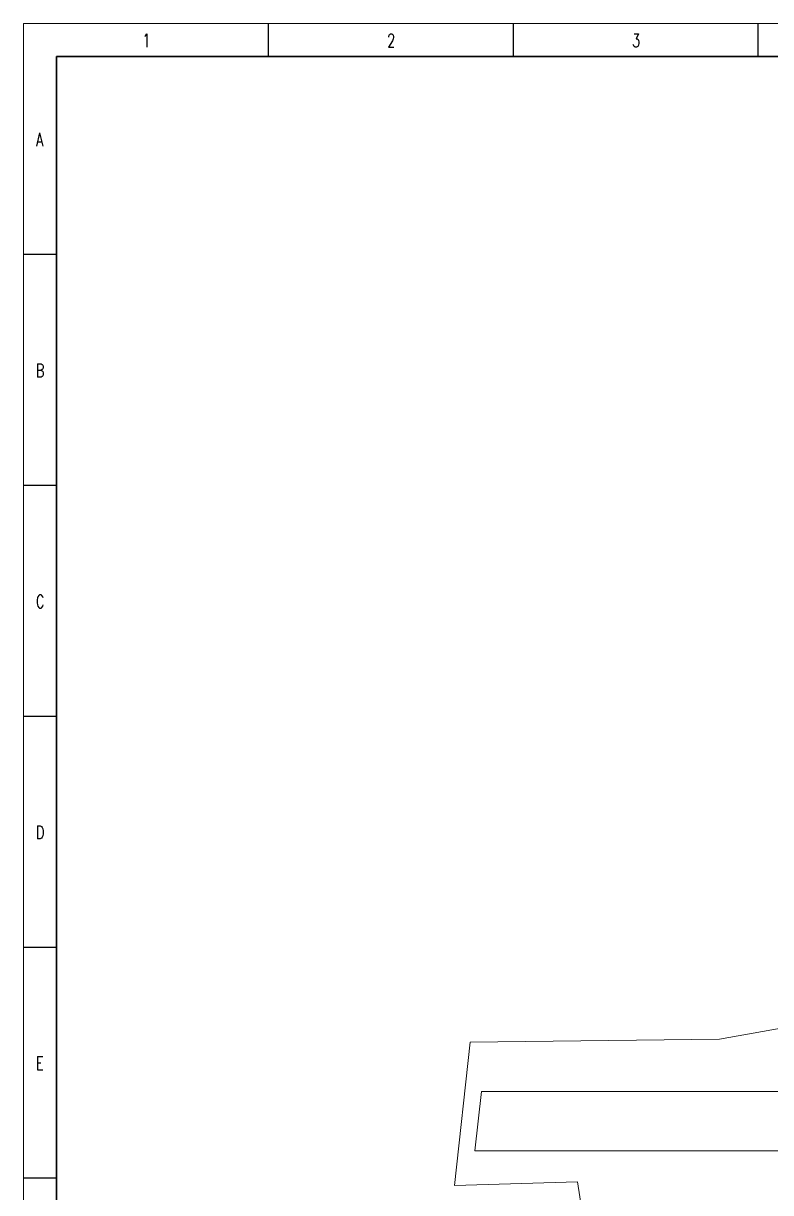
# Model space of a CAD drawing. Header units: inches. Extents: x -430764 to 256483, y 7374 to 217374.
# Drawn here: x -430764 to -374115, y 128764 to 217374 of the extents above; entities that cross this region are included whole.
import ezdxf

# ---------------------------------------------------------------- set-up
doc = ezdxf.new("R2010")
doc.units = ezdxf.units.IN
doc.header["$MEASUREMENT"] = 0
doc.layers.add('CABLETRAYLAYOUT-EMBED 2_DWG$0$DwgTemplate', color=7, linetype='Continuous', lineweight=9)
doc.styles.add('TEG BORDER', font='txt_qlt.shx', dxfattribs={"width": 0.7, "bigfont": 'hztxt.shx'})

# ---------------------------------------------------------------- blocks, each defined once
blk = doc.blocks.new('TEG BORDER A2')
for p, q in [((37.12, 420), (37.12, 415)), ((74.25, 420), (74.25, 415)), ((111.38, 420), (111.38, 415)), ((0, 385), (5, 385)), ((0, 350), (5, 350)), ((0, 315), (5, 315)), ((0, 280), (5, 280)), ((0, 245), (5, 245))]:
    blk.add_line(p, q)
at = {"linetype": 'Continuous'}
for p, q in [((489, 415), (5, 415)), ((5, 415), (5, 5))]:
    blk.add_line(p, q, dxfattribs=at)
at = {"color": 5, "lineweight": 15}
blk.add_lwpolyline([(0, 420), (594, 420), (594, 0), (0, 0)], close=True, dxfattribs=at)
blk.add_lwpolyline([(5, 415), (589, 415), (589, 5), (5, 5)], close=True)
at = {"char_height": 2, "width": 2, "attachment_point": 1, "style": 'TEG BORDER'}
for s, insert in [('1', (18.05, 418.41)), ('2', (55.17, 418.41)), ('3', (92.3, 418.41)), ('A', (1.91, 403.39)), ('B', (1.91, 368.39)), ('C', (1.91, 333.39)), ('D', (1.91, 298.39)), ('E', (1.91, 263.39))]:
    blk.add_mtext(s, dxfattribs=dict(at, insert=insert))

msp = doc.modelspace()

# ---------------------------------------------------------------- linework, layer by layer
at = {"layer": 'CABLETRAYLAYOUT-EMBED 2_DWG$0$DwgTemplate', "color": 252, "linetype": 'Continuous'}
for p, q in [((-377990.14504, 140400.76042), (-367368.67014, 142292.49198)), ((-398073.60099, 129291.07931), (-396880.77421, 140165.7832)), ((-396880.77421, 140165.7832), (-377990.14504, 140400.76042)), ((-396034.8382, 136428.26392), (-396528.58319, 131928.26392)), ((-396034.8382, 136428.26392), (-365593.58346, 136428.26392)), ((-311796.68784, 131928.26392), (-396528.58319, 131928.26392)), ((-388759.31284, 129573.30407), (-398073.60099, 129291.07931)), ((-384465.46764, 102547.95596), (-388759.31284, 129573.30407))]:
    msp.add_line(p, q, dxfattribs=at)

# ---------------------------------------------------------------- block references
at = {"xscale": 500, "yscale": 500, "zscale": 500}
msp.add_blockref('TEG BORDER A2', (-430764.34041, 7373.87141), dxfattribs=at)

doc.saveas('drawing.dxf')
